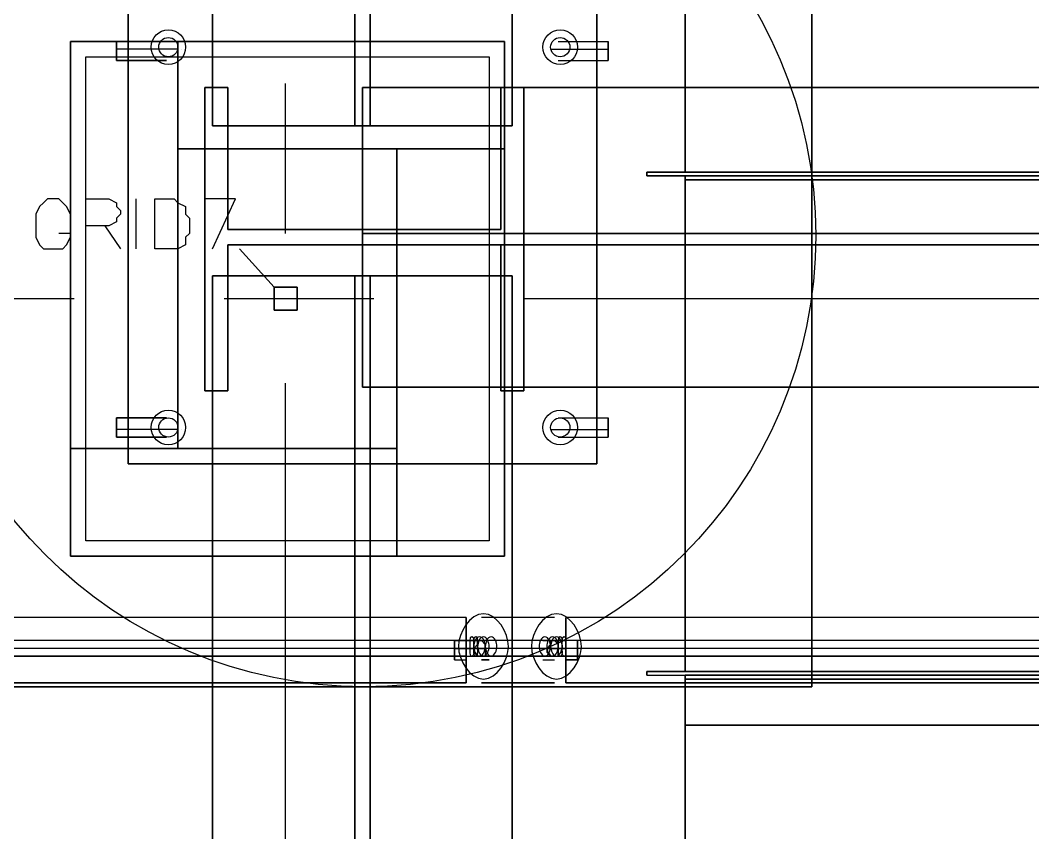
# Model space of a CAD drawing. Header units: metres. Extents: x 114 to 218, y 8 to 180.
# Drawn here: x 128.426 to 132.48, y 76.488 to 79.741 of the extents above; entities that cross this region are included whole.
import ezdxf

# ---------------------------------------------------------------- set-up
doc = ezdxf.new("R2010")
doc.units = ezdxf.units.M
doc.header["$MEASUREMENT"] = 0
for name, color, linetype in [('_Route', 7, 'Continuous'), ('A-2D-I-WALL', 7, 'Continuous'), ('A-3D-I-WALL', 7, 'Continuous'), ('A-TFP-GRID-REFERENCE', 7, 'Continuous'), ('A_GRID', 7, 'Continuous'), ('M-RA2S-Conn', 7, 'Continuous'), ('M-RA2S-Rect', 7, 'Continuous'), ('PL-DHWR-Fitting', 7, 'Continuous'), ('PL-DHWR-Pipe', 7, 'Continuous'), ('PL-DHWR-Pipe_Fitting-Insulation', 7, 'Continuous'), ('S-3D-BEAM', 7, 'Continuous'), ('S-3D-Cols', 7, 'Continuous'), ('S-3D-FTNG', 7, 'Continuous'), ('S-3D-PILR', 7, 'Continuous'), ('S-3D-Steel', 7, 'Continuous')]:
    doc.layers.add(name, color=color, linetype=linetype)

msp = doc.modelspace()

# ---------------------------------------------------------------- linework, layer by layer
at = {"layer": '_Route', "color": 4, "true_color": 0x00ffff}
msp.add_lwpolyline([(193.461, 85.4557), (193.461, 85.0712), (169.3117, 85.0712), (169.3117, 65.721), (150.623, 65.721), (150.623, 77.2265), (141.1786, 77.2265), (140.8402, 77.2265), (130.5806, 77.2265), (130.2422, 77.2265), (126.489, 77.2265)], dxfattribs=at)
msp.add_lwpolyline([(193.461, 85.4557), (193.461, 85.0712), (169.3117, 85.0712), (169.3117, 65.721), (150.623, 65.721), (150.623, 77.2265), (141.1786, 77.2265), (140.8402, 77.2265), (130.5806, 77.2265), (130.2422, 77.2265), (126.489, 77.2265)], dxfattribs=at)
at = {"layer": 'A-2D-I-WALL', "color": 9, "true_color": 0xbababa}
for points in [[(128.6271, 79.6568), (128.6271, 77.5957)], [(130.3652, 79.6568), (128.6271, 79.6568)], [(130.3652, 77.5957), (130.3652, 79.6568)], [(128.6886, 77.6572), (128.6886, 79.5953)], [(128.6886, 79.5953), (130.3037, 79.5953)], [(130.3037, 79.5953), (130.3037, 77.6572)], [(129.0578, 78.6416), (129.0578, 79.2261)], [(129.0578, 79.2261), (129.9345, 79.2261)], [(129.9345, 79.2261), (129.9345, 78.6416)], [(129.0578, 78.0264), (129.0578, 78.6109)], [(129.9345, 78.6109), (129.9345, 78.0264)], [(129.9345, 78.0264), (129.0578, 78.0264)], [(130.3037, 77.6572), (128.6886, 77.6572)], [(128.6271, 77.5957), (130.3652, 77.5957)]]:
    msp.add_lwpolyline(points, dxfattribs=at)
at = {"layer": 'A-3D-I-WALL', "color": 42, "true_color": 0xdda500}
for points in [[(129.0578, 79.6568), (128.6271, 79.6568), (129.0578, 79.6568)], [(128.6271, 79.6568), (128.6271, 78.0264), (128.6271, 79.6568)], [(128.6271, 79.6568), (128.6271, 79.6568)], [(129.0578, 79.6568), (129.0578, 79.2261), (129.0578, 78.0264), (129.0578, 79.2261), (129.0578, 79.6568)], [(129.0578, 79.6568), (129.0578, 79.6568)], [(129.0578, 79.2261), (129.0578, 79.2261), (129.0578, 79.6568)], [(129.0578, 79.2261), (129.0578, 79.6568)], [(130.3652, 79.6568), (129.0578, 79.6568), (130.3652, 79.6568)], [(129.0578, 79.6568), (129.0578, 79.6568)], [(130.3652, 79.2261), (130.3652, 79.6568), (130.3652, 79.2261)], [(130.3652, 79.6568), (130.3652, 79.6568)], [(130.3652, 79.2261), (129.9345, 79.2261), (129.0578, 79.2261), (129.9345, 79.2261), (130.3652, 79.2261)], [(129.0578, 79.2261), (129.0578, 79.2261)], [(129.9345, 79.2261), (129.9345, 79.2261), (130.3652, 79.2261)], [(129.9345, 79.2261), (130.3652, 79.2261)], [(129.9345, 77.5957), (129.9345, 78.0264), (129.9345, 79.2261), (129.9345, 78.0264), (129.9345, 77.5957)], [(129.9345, 79.2261), (129.9345, 79.2261)], [(130.3652, 79.2261), (130.3652, 79.2261)], [(130.3652, 77.5957), (130.3652, 79.2261), (130.3652, 77.5957)], [(130.3652, 79.2261), (130.3652, 79.2261)], [(128.6271, 78.0264), (128.6271, 77.5957), (128.6271, 78.0264)], [(128.6271, 78.0264), (129.0578, 78.0264), (129.9345, 78.0264), (129.0578, 78.0264), (128.6271, 78.0264)], [(128.6271, 78.0264), (128.6271, 78.0264)], [(129.0578, 78.0264), (129.0578, 78.0264), (128.6271, 78.0264)], [(129.0578, 78.0264), (128.6271, 78.0264)], [(128.6271, 78.0264), (128.6271, 78.0264)], [(129.0578, 78.0264), (129.0578, 78.0264)], [(129.9345, 77.5957), (129.9345, 78.0264)], [(129.9345, 78.0264), (129.9345, 77.5957)], [(129.9345, 78.0264), (129.9345, 78.0264)], [(129.9345, 78.0264), (129.9345, 78.0264)], [(128.6271, 77.5957), (129.9345, 77.5957), (128.6271, 77.5957)], [(128.6271, 77.5957), (128.6271, 77.5957)], [(129.9345, 77.5957), (129.9345, 77.5957)], [(129.9345, 77.5957), (130.3652, 77.5957), (129.9345, 77.5957)], [(129.9345, 77.5957), (129.9345, 77.5957)], [(130.3652, 77.5957), (130.3652, 77.5957)]]:
    msp.add_lwpolyline(points, dxfattribs=at)
at = {"layer": 'A-TFP-GRID-REFERENCE', "color": 1, "true_color": 0xff0000}
for points in [[(128.6271, 78.9646), (128.6117, 78.9954), (128.5963, 79.0108), (128.5809, 79.0262), (128.5348, 79.0262), (128.5194, 79.0108), (128.504, 78.9954), (128.4886, 78.9646), (128.4886, 78.9493), (128.4886, 78.8877), (128.4886, 78.8723), (128.504, 78.8416), (128.5194, 78.8262), (128.5348, 78.8262), (128.5809, 78.8262), (128.5963, 78.8262), (128.6117, 78.8416), (128.6271, 78.8723), (128.6271, 78.8877), (128.5809, 78.8877)], [(128.6886, 78.8262), (128.6886, 79.0262), (128.7809, 79.0262), (128.8117, 79.0108), (128.8117, 78.9954), (128.827, 78.98), (128.827, 78.9646), (128.8117, 78.9493), (128.8117, 78.9339), (128.7809, 78.9185), (128.6886, 78.9185)], [(128.8886, 79.0262), (128.8886, 78.8262)], [(128.9655, 78.8262), (128.9655, 79.0262), (129.0424, 79.0262), (129.0578, 79.0108), (129.0885, 78.9954), (129.0885, 78.9646), (129.1039, 78.9493), (129.1039, 78.8877), (129.0885, 78.8723), (129.0885, 78.8416), (129.0578, 78.8262), (129.0424, 78.8262), (128.9655, 78.8262)], [(129.1962, 78.8262), (129.2885, 79.0262), (129.1655, 79.0262)], [(128.7655, 78.9185), (128.827, 78.8262)], [(129.4423, 78.6724), (129.3039, 78.8262)], [(129.5346, 78.6724), (129.4423, 78.6724), (129.4423, 78.5801), (129.4423, 78.6724), (129.5346, 78.6724)], [(129.4423, 78.6724), (129.4423, 78.6724)], [(129.4423, 78.6724), (129.4423, 78.6724)], [(129.4423, 78.6724), (129.4423, 78.657), (129.4423, 78.657), (129.4423, 78.6724), (129.4423, 78.6724)], [(129.5346, 78.5801), (129.5346, 78.6724), (129.5346, 78.5801)], [(129.5346, 78.6724), (129.5346, 78.6724)], [(129.5346, 78.6724), (129.5346, 78.6724)], [(129.5346, 78.5801), (129.4423, 78.5801), (129.5346, 78.5801)], [(129.4423, 78.5801), (129.4423, 78.5801)], [(129.4423, 78.5801), (129.4423, 78.5801)], [(129.5346, 78.5801), (129.5346, 78.5801)]]:
    msp.add_lwpolyline(points, dxfattribs=at)
at = {"layer": 'A_GRID', "color": 1, "true_color": 0xff0000}
for points in [[(129.4885, 78.8877), (129.4885, 79.4876)], [(128.6425, 78.6262), (126.2429, 78.6262)], [(129.8422, 78.6262), (129.2424, 78.6262)], [(132.8417, 78.6262), (130.4421, 78.6262)], [(129.4885, 75.8883), (129.4885, 78.2878)]]:
    msp.add_lwpolyline(points, dxfattribs=at)
at = {"layer": 'M-RA2S-Conn', "color": 6, "true_color": 0xff00ff}
for points in [[(130.9343, 79.1185), (130.9343, 79.1338), (130.9343, 79.1185)], [(130.9343, 79.1338), (140.8402, 79.1338), (130.9343, 79.1338)], [(130.9343, 79.1338), (130.9343, 79.1338)], [(130.9343, 79.1338), (130.9343, 79.1338)], [(140.6864, 79.1338), (131.0882, 79.1338), (140.6864, 79.1338)], [(131.0882, 79.1338), (131.0882, 79.1338)], [(140.6864, 79.1338), (131.0882, 79.1338), (140.6864, 79.1338)], [(131.0882, 79.1338), (131.0882, 79.1338)], [(131.0882, 79.1338), (131.0882, 79.1338)], [(131.0882, 79.1338), (131.0882, 79.1338)], [(130.9343, 79.1185), (140.8402, 79.1185), (130.9343, 79.1185)], [(130.9343, 79.1185), (130.9343, 79.1185)], [(130.9343, 79.1185), (130.9343, 79.1185)], [(131.0882, 79.1185), (131.0882, 79.1031), (140.6864, 79.1031), (131.0882, 79.1031), (131.0882, 79.1185)], [(140.6864, 79.1185), (131.0882, 79.1185), (140.6864, 79.1185)], [(131.0882, 79.1185), (131.0882, 79.1185)], [(131.0882, 79.1031), (131.0882, 79.1031)], [(131.0882, 79.1031), (131.0882, 79.1031)], [(130.9343, 77.1188), (130.9343, 77.1342), (130.9343, 77.1188), (140.8402, 77.1188)], [(130.9343, 77.1342), (140.8402, 77.1342), (130.9343, 77.1342)], [(130.9343, 77.1342), (130.9343, 77.1342)], [(130.9343, 77.1342), (130.9343, 77.1342)], [(130.9343, 77.1188), (130.9343, 77.1188), (140.8402, 77.1188)], [(130.9343, 77.1188), (130.9343, 77.1188)], [(130.9343, 77.1188), (130.9343, 77.1188)], [(131.0882, 77.1342), (140.6864, 77.1342), (131.0882, 77.1342)], [(131.0882, 77.1342), (131.0882, 77.1342)], [(140.6864, 77.1342), (131.0882, 77.1342), (140.6864, 77.1342)], [(131.0882, 77.1342), (131.0882, 77.1342)], [(131.0882, 77.1342), (131.0882, 77.1342)], [(131.0882, 77.1342), (131.0882, 77.1342)], [(131.0882, 77.1188), (131.0882, 77.1034), (131.0882, 77.1188)], [(140.6864, 77.1188), (131.0882, 77.1188), (140.6864, 77.1188)], [(131.0882, 77.1188), (131.0882, 77.1188)], [(131.0882, 77.1034), (140.6864, 77.1034), (131.0882, 77.1034)], [(131.0882, 77.1034), (131.0882, 77.1034)], [(131.0882, 77.1034), (131.0882, 77.1034)]]:
    msp.add_lwpolyline(points, dxfattribs=at)
at = {"layer": 'M-RA2S-Rect', "color": 6, "true_color": 0xff00ff}
for points in [[(131.0882, 79.9337), (131.0882, 79.1338), (131.0882, 79.9337)], [(140.6864, 79.1338), (140.6864, 79.1338), (131.0882, 79.1338), (140.6864, 79.1338), (140.6864, 79.3338)], [(131.0882, 79.1338), (131.0882, 79.1338)], [(131.0882, 79.1185), (140.6864, 79.1185), (131.0882, 79.1185)], [(140.6864, 79.1185), (140.6864, 77.1342), (131.0882, 77.1342), (140.6864, 77.1342), (140.6864, 79.1185)], [(131.0882, 79.1185), (131.0882, 77.1342), (131.0882, 79.1185)], [(131.0882, 79.1185), (131.0882, 79.1185)], [(131.0882, 77.1342), (131.0882, 77.1342)], [(140.6864, 77.1188), (131.0882, 77.1188), (140.6864, 77.1188)], [(131.0882, 77.1188), (131.0882, 76.9189), (140.6864, 76.9189), (131.0882, 76.9189), (131.0882, 77.1188)], [(131.0882, 77.1188), (131.0882, 77.1188)], [(131.0882, 76.9189), (131.0882, 74.9192), (131.0882, 74.7193), (131.0882, 74.9192), (131.0882, 76.9189)], [(131.0882, 76.9189), (131.0882, 76.9189)], [(131.0882, 76.9189), (131.0882, 76.9189)]]:
    msp.add_lwpolyline(points, dxfattribs=at)
at = {"layer": 'PL-DHWR-Fitting', "color": 30, "true_color": 0xff7f00}
for points in [[(130.1653, 77.2573), (130.1653, 77.2419), (130.1653, 77.2265), (130.1653, 77.1957), (130.1653, 77.2265), (130.1653, 77.2419), (130.1653, 77.2573), (130.1653, 77.2419), (130.1653, 77.2265), (130.1653, 77.1957), (130.1653, 77.1804), (130.1653, 77.1957), (130.1653, 77.2265), (130.1653, 77.2419), (130.1653, 77.2573)], [(130.1653, 77.2573), (130.2114, 77.2573)], [(130.1653, 77.2573), (130.2114, 77.2573)], [(130.2114, 77.2573), (130.1653, 77.2573)], [(130.2114, 77.2573), (130.1653, 77.2573)], [(130.1653, 77.2573), (130.1653, 77.2419), (130.1653, 77.2265), (130.1653, 77.1957), (130.1653, 77.2265), (130.1653, 77.2419), (130.1653, 77.2573), (130.1653, 77.2419), (130.1653, 77.2265), (130.1653, 77.1957), (130.1653, 77.1804), (130.1653, 77.1957), (130.1653, 77.2265), (130.1653, 77.2419), (130.1653, 77.2573)], [(130.1653, 77.2573), (130.2114, 77.2573)], [(130.1653, 77.2573), (130.2114, 77.2573)], [(130.2114, 77.2573), (130.1653, 77.2573)], [(130.2114, 77.2573), (130.1653, 77.2573)], [(130.1653, 77.2265), (130.2114, 77.2265)], [(130.1653, 77.2265), (130.2114, 77.2265)], [(130.1653, 77.2265), (130.2114, 77.2265)], [(130.1653, 77.2265), (130.2114, 77.2265)], [(130.1653, 77.2265), (130.1653, 77.2265)], [(130.1653, 77.2265), (130.1653, 77.2265)], [(130.1653, 77.2265), (130.2114, 77.2265)], [(130.1653, 77.2265), (130.2114, 77.2265)], [(130.1653, 77.2265), (130.2114, 77.2265)], [(130.1653, 77.2265), (130.2114, 77.2265)], [(130.1653, 77.2265), (130.1653, 77.2265)], [(130.1653, 77.2265), (130.1653, 77.2265)], [(130.2114, 77.1804), (130.2114, 77.1957), (130.2114, 77.2265), (130.2114, 77.2419), (130.2114, 77.2573), (130.2114, 77.2419), (130.2114, 77.2265), (130.2114, 77.1957), (130.2114, 77.1804)], [(130.2114, 77.2573), (130.2114, 77.2419), (130.2114, 77.2265), (130.2114, 77.1957), (130.2114, 77.2265), (130.2114, 77.2419), (130.2114, 77.2573)], [(130.2114, 77.2265), (130.2114, 77.2419), (130.2114, 77.2573), (130.2114, 77.2419), (130.2114, 77.2265), (130.2114, 77.2111), (130.2114, 77.1957), (130.2114, 77.2111), (130.2114, 77.2265)], [(130.2114, 77.2573), (130.2729, 77.2573)], [(130.2729, 77.2573), (130.2114, 77.2573)], [(130.2114, 77.1804), (130.2114, 77.1957), (130.2114, 77.2265), (130.2114, 77.2419), (130.2114, 77.2573), (130.2114, 77.2419), (130.2114, 77.2265), (130.2114, 77.1957), (130.2114, 77.1804)], [(130.2114, 77.2573), (130.2114, 77.2419), (130.2114, 77.2265), (130.2114, 77.1957), (130.2114, 77.2265), (130.2114, 77.2419), (130.2114, 77.2573)], [(130.2114, 77.2265), (130.2114, 77.2419), (130.2114, 77.2573), (130.2114, 77.2419), (130.2114, 77.2265), (130.2114, 77.2111), (130.2114, 77.1957), (130.2114, 77.2111), (130.2114, 77.2265)], [(130.2114, 77.2573), (130.2729, 77.2573)], [(130.2729, 77.2573), (130.2114, 77.2573)], [(130.2114, 77.2265), (130.2883, 77.2265)], [(130.2114, 77.2265), (130.2422, 77.2265)], [(130.2114, 77.2265), (130.2114, 77.2265)], [(130.2114, 77.2265), (130.2114, 77.2265)], [(130.2114, 77.2265), (130.2883, 77.2265)], [(130.2114, 77.2265), (130.2422, 77.2265)], [(130.2114, 77.2265), (130.2114, 77.2265)], [(130.2114, 77.2265), (130.2114, 77.2265)], [(130.2883, 77.2265), (130.2883, 77.2111), (130.2883, 77.1957), (130.2729, 77.1957), (130.2575, 77.1957), (130.2422, 77.2111), (130.2422, 77.2265), (130.2575, 77.2419), (130.2575, 77.2573), (130.2729, 77.2573), (130.2883, 77.2419), (130.2883, 77.2265)], [(130.2883, 77.2265), (130.2883, 77.2111), (130.2883, 77.1957), (130.2729, 77.1957), (130.2575, 77.1957), (130.2422, 77.2111), (130.2422, 77.2265), (130.2575, 77.2419), (130.2575, 77.2573), (130.2729, 77.2573), (130.2883, 77.2419), (130.2883, 77.2265)], [(130.2729, 77.2265), (130.2422, 77.2265)], [(130.2729, 77.2265), (130.2422, 77.2265)], [(130.2422, 77.2265), (130.2422, 77.2265)], [(130.2729, 77.2265), (130.2422, 77.2265)], [(130.2729, 77.2265), (130.2422, 77.2265)], [(130.2422, 77.2265), (130.2422, 77.2265)], [(130.3037, 77.2573), (130.2729, 77.2573)], [(130.3037, 77.2573), (130.2729, 77.2573)], [(130.3037, 77.2573), (130.2729, 77.2573)], [(130.3037, 77.2573), (130.2729, 77.2573)], [(130.3037, 77.2573), (130.2729, 77.2573)], [(130.3037, 77.2573), (130.2729, 77.2573)], [(130.3037, 77.2573), (130.2729, 77.2573)], [(130.3037, 77.2573), (130.2729, 77.2573)], [(130.3191, 77.2265), (130.2883, 77.2265)], [(130.3345, 77.2265), (130.2883, 77.2265)], [(130.2883, 77.2265), (130.2883, 77.2265)], [(130.2883, 77.2265), (130.2883, 77.2265)], [(130.3191, 77.2265), (130.2883, 77.2265)], [(130.3345, 77.2265), (130.2883, 77.2265)], [(130.2883, 77.2265), (130.2883, 77.2265)], [(130.2883, 77.2265), (130.2883, 77.2265)], [(130.3191, 77.2265), (130.3191, 77.2265)], [(130.3191, 77.2265), (130.3191, 77.2265)], [(130.3345, 77.2265), (130.3345, 77.2265)], [(130.3345, 77.2265), (130.3345, 77.2265)], [(130.5037, 77.2265), (130.5344, 77.2265)], [(130.5037, 77.2265), (130.5344, 77.2265)], [(130.5037, 77.2265), (130.5344, 77.2265)], [(130.5037, 77.2265), (130.5344, 77.2265)], [(130.519, 77.2573), (130.5498, 77.2573)], [(130.519, 77.2573), (130.5652, 77.2573)], [(130.5498, 77.2573), (130.519, 77.2573)], [(130.5652, 77.2573), (130.519, 77.2573)], [(130.519, 77.2573), (130.5498, 77.2573)], [(130.519, 77.2573), (130.5652, 77.2573)], [(130.5498, 77.2573), (130.519, 77.2573)], [(130.5652, 77.2573), (130.519, 77.2573)], [(130.5344, 77.2265), (130.5344, 77.2111), (130.5498, 77.1957), (130.5652, 77.1957), (130.5806, 77.1957), (130.5806, 77.2111), (130.5806, 77.2265), (130.5806, 77.2419), (130.5652, 77.2573), (130.5498, 77.2573), (130.5498, 77.2419), (130.5344, 77.2265)], [(130.5344, 77.2265), (130.5344, 77.2111), (130.5498, 77.1957), (130.5652, 77.1957), (130.5806, 77.1957), (130.5806, 77.2111), (130.5806, 77.2265), (130.5806, 77.2419), (130.5652, 77.2573), (130.5498, 77.2573), (130.5498, 77.2419), (130.5344, 77.2265)], [(130.5344, 77.2265), (130.6113, 77.2265)], [(130.5344, 77.2265), (130.5344, 77.2265)], [(130.5344, 77.2265), (130.5344, 77.2265)], [(130.5344, 77.2265), (130.6113, 77.2265)], [(130.5344, 77.2265), (130.5344, 77.2265)], [(130.5344, 77.2265), (130.5344, 77.2265)], [(130.5498, 77.2265), (130.5806, 77.2265)], [(130.5498, 77.2265), (130.5806, 77.2265)], [(130.5498, 77.2265), (130.5498, 77.2265)], [(130.5498, 77.2265), (130.5498, 77.2265)], [(130.5498, 77.2265), (130.5806, 77.2265)], [(130.5498, 77.2265), (130.5806, 77.2265)], [(130.5498, 77.2265), (130.5498, 77.2265)], [(130.5498, 77.2265), (130.5498, 77.2265)], [(130.5652, 77.2573), (130.6113, 77.2573)], [(130.6113, 77.2573), (130.5652, 77.2573)], [(130.5652, 77.2573), (130.6113, 77.2573)], [(130.6113, 77.2573), (130.5652, 77.2573)], [(130.5806, 77.2265), (130.6113, 77.2265)], [(130.5806, 77.2265), (130.5806, 77.2265)], [(130.5806, 77.2265), (130.6113, 77.2265)], [(130.5806, 77.2265), (130.5806, 77.2265)], [(130.6113, 77.2573), (130.6113, 77.2419), (130.6113, 77.2265), (130.6113, 77.1957), (130.6113, 77.1804), (130.6113, 77.1957), (130.6113, 77.2265), (130.6113, 77.2419), (130.6113, 77.2573)], [(130.6113, 77.1957), (130.6113, 77.2265), (130.6113, 77.2419), (130.6113, 77.2573), (130.6113, 77.2419), (130.6113, 77.2265), (130.6113, 77.1957)], [(130.6113, 77.2265), (130.6113, 77.2419), (130.6113, 77.2573), (130.6113, 77.2419), (130.6113, 77.2265), (130.6113, 77.2111), (130.6113, 77.1957), (130.6113, 77.2111), (130.6113, 77.2265)], [(130.6575, 77.2573), (130.6113, 77.2573)], [(130.6575, 77.2573), (130.6113, 77.2573)], [(130.6575, 77.2573), (130.6113, 77.2573)], [(130.6575, 77.2573), (130.6113, 77.2573)], [(130.6113, 77.2573), (130.6113, 77.2419), (130.6113, 77.2265), (130.6113, 77.1957), (130.6113, 77.1804), (130.6113, 77.1957), (130.6113, 77.2265), (130.6113, 77.2419), (130.6113, 77.2573)], [(130.6113, 77.1957), (130.6113, 77.2265), (130.6113, 77.2419), (130.6113, 77.2573), (130.6113, 77.2419), (130.6113, 77.2265), (130.6113, 77.1957)], [(130.6113, 77.2265), (130.6113, 77.2419), (130.6113, 77.2573), (130.6113, 77.2419), (130.6113, 77.2265), (130.6113, 77.2111), (130.6113, 77.1957), (130.6113, 77.2111), (130.6113, 77.2265)], [(130.6575, 77.2573), (130.6113, 77.2573)], [(130.6575, 77.2573), (130.6113, 77.2573)], [(130.6575, 77.2573), (130.6113, 77.2573)], [(130.6575, 77.2573), (130.6113, 77.2573)], [(130.6575, 77.2265), (130.6113, 77.2265)], [(130.6575, 77.2265), (130.6113, 77.2265)], [(130.6575, 77.2265), (130.6113, 77.2265)], [(130.6575, 77.2265), (130.6113, 77.2265)], [(130.6113, 77.2265), (130.6113, 77.2265)], [(130.6113, 77.2265), (130.6113, 77.2265)], [(130.6575, 77.2265), (130.6113, 77.2265)], [(130.6575, 77.2265), (130.6113, 77.2265)], [(130.6575, 77.2265), (130.6113, 77.2265)], [(130.6575, 77.2265), (130.6113, 77.2265)], [(130.6113, 77.2265), (130.6113, 77.2265)], [(130.6113, 77.2265), (130.6113, 77.2265)], [(130.6575, 77.1804), (130.6575, 77.1957), (130.6575, 77.2265), (130.6575, 77.2419), (130.6575, 77.2573), (130.6575, 77.2419), (130.6575, 77.2265), (130.6575, 77.1957), (130.6575, 77.2265), (130.6575, 77.2419), (130.6575, 77.2573), (130.6575, 77.2419), (130.6575, 77.2265), (130.6575, 77.1957), (130.6575, 77.1804)], [(130.6575, 77.1804), (130.6575, 77.1957), (130.6575, 77.2265), (130.6575, 77.2419), (130.6575, 77.2573), (130.6575, 77.2419), (130.6575, 77.2265), (130.6575, 77.1957), (130.6575, 77.2265), (130.6575, 77.2419), (130.6575, 77.2573), (130.6575, 77.2419), (130.6575, 77.2265), (130.6575, 77.1957), (130.6575, 77.1804)], [(130.6575, 77.2265), (130.6575, 77.2265)], [(130.6575, 77.2265), (130.6575, 77.2265)], [(130.6575, 77.2265), (130.6575, 77.2265)], [(130.6575, 77.2265), (130.6575, 77.2265)], [(130.1653, 77.1957), (130.2114, 77.1957)], [(130.1653, 77.1957), (130.2114, 77.1957)], [(130.1653, 77.1957), (130.2114, 77.1957)], [(130.1653, 77.1957), (130.2114, 77.1957)], [(130.2114, 77.1957), (130.2729, 77.1957)], [(130.2114, 77.1957), (130.2729, 77.1957)], [(130.2114, 77.1957), (130.2729, 77.1957)], [(130.2114, 77.1957), (130.2729, 77.1957)], [(130.3037, 77.1957), (130.2729, 77.1957)], [(130.2729, 77.1957), (130.3037, 77.1957)], [(130.3037, 77.1957), (130.2729, 77.1957)], [(130.2729, 77.1957), (130.3037, 77.1957)], [(130.519, 77.1957), (130.5498, 77.1957)], [(130.519, 77.1957), (130.5498, 77.1957)], [(130.519, 77.1957), (130.5498, 77.1957)], [(130.519, 77.1957), (130.5498, 77.1957)], [(130.5652, 77.1957), (130.6113, 77.1957)], [(130.5652, 77.1957), (130.6113, 77.1957)], [(130.5652, 77.1957), (130.6113, 77.1957)], [(130.5652, 77.1957), (130.6113, 77.1957)], [(130.6575, 77.1957), (130.6113, 77.1957)], [(130.6113, 77.1957), (130.6575, 77.1957)], [(130.6575, 77.1957), (130.6113, 77.1957)], [(130.6113, 77.1957), (130.6575, 77.1957)], [(130.1653, 77.1804), (130.2114, 77.1804)], [(130.1653, 77.1804), (130.2114, 77.1804)], [(130.1653, 77.1804), (130.2114, 77.1804)], [(130.1653, 77.1804), (130.2114, 77.1804)], [(130.3037, 77.1804), (130.2729, 77.1804)], [(130.2729, 77.1804), (130.3037, 77.1804)], [(130.3037, 77.1804), (130.2729, 77.1804)], [(130.2729, 77.1804), (130.3037, 77.1804)], [(130.519, 77.1804), (130.5652, 77.1804)], [(130.519, 77.1804), (130.5652, 77.1804)], [(130.519, 77.1804), (130.5652, 77.1804)], [(130.519, 77.1804), (130.5652, 77.1804)], [(130.6575, 77.1804), (130.6113, 77.1804)], [(130.6113, 77.1804), (130.6575, 77.1804)], [(130.6575, 77.1804), (130.6113, 77.1804)], [(130.6113, 77.1804), (130.6575, 77.1804)]]:
    msp.add_lwpolyline(points, dxfattribs=at)
for points, start_tangent, end_tangent in [([(130.2345, 77.2726), (130.2268, 77.2342)], (-1, 0), (0, -1)), ([(130.2345, 77.2726), (130.2268, 77.2342)], (-1, 0), (0, -1)), ([(130.2422, 77.2342), (130.2345, 77.2726)], (0, 1), (-1, 0)), ([(130.2422, 77.2342), (130.2345, 77.2726)], (0, 1), (-1, 0)), ([(130.2498, 77.2726), (130.2422, 77.2342)], (-1, 0), (0, -1)), ([(130.2498, 77.2726), (130.2422, 77.2342)], (-1, 0), (0, -1)), ([(130.2652, 77.2726), (130.2422, 77.2342)], (-1, 0), (0, -1)), ([(130.2652, 77.2726), (130.2422, 77.2342)], (-1, 0), (0, -1)), ([(130.2575, 77.2342), (130.2498, 77.2726)], (0, 1), (-1, 0)), ([(130.2575, 77.2342), (130.2498, 77.2726)], (0, 1), (-1, 0)), ([(130.2806, 77.2726), (130.2576, 77.2342)], (-1, 0), (0, -1)), ([(130.2806, 77.2726), (130.2576, 77.2342)], (-1, 0), (0, -1)), ([(130.2806, 77.2726), (130.2576, 77.2342)], (-1, 0), (0, -1)), ([(130.2806, 77.2726), (130.2576, 77.2342)], (-1, 0), (0, -1)), ([(130.2883, 77.2342), (130.2652, 77.2726)], (0, 1), (-1, 0)), ([(130.2883, 77.2342), (130.2652, 77.2726)], (0, 1), (-1, 0)), ([(130.3037, 77.2342), (130.2806, 77.2726)], (0, 1), (-1, 0)), ([(130.3037, 77.2342), (130.2806, 77.2726)], (0, 1), (-1, 0)), ([(130.3037, 77.2342), (130.2806, 77.2726)], (0, 1), (-1, 0)), ([(130.3037, 77.2342), (130.2806, 77.2726)], (0, 1), (-1, 0)), ([(130.3114, 77.2726), (130.2883, 77.2342)], (-1, 0), (0, -1)), ([(130.3114, 77.2726), (130.2883, 77.2342)], (-1, 0), (0, -1)), ([(130.3114, 77.2726), (130.2883, 77.2342)], (-1, 0), (0, -1)), ([(130.3114, 77.2726), (130.2883, 77.2342)], (-1, 0), (0, -1)), ([(130.3345, 77.2342), (130.3114, 77.2726)], (0, 1), (-1, 0)), ([(130.3345, 77.2342), (130.3114, 77.2726)], (0, 1), (-1, 0)), ([(130.3345, 77.2342), (130.3114, 77.2726)], (0, 1), (-1, 0)), ([(130.3345, 77.2342), (130.3114, 77.2726)], (0, 1), (-1, 0)), ([(130.5267, 77.2726), (130.5037, 77.2342)], (-1, 0), (0, -1)), ([(130.5267, 77.2726), (130.5037, 77.2342)], (-1, 0), (0, -1)), ([(130.5267, 77.2726), (130.5037, 77.2342)], (-1, 0), (0, -1)), ([(130.5267, 77.2726), (130.5037, 77.2342)], (-1, 0), (0, -1)), ([(130.5498, 77.2342), (130.5267, 77.2726)], (0, 1), (-1, 0)), ([(130.5498, 77.2342), (130.5267, 77.2726)], (0, 1), (-1, 0)), ([(130.5498, 77.2342), (130.5267, 77.2726)], (0, 1), (-1, 0)), ([(130.5498, 77.2342), (130.5267, 77.2726)], (0, 1), (-1, 0)), ([(130.5575, 77.2726), (130.5344, 77.2342)], (-1, 0), (0, -1)), ([(130.5575, 77.2726), (130.5344, 77.2342)], (-1, 0), (0, -1)), ([(130.5729, 77.2726), (130.5498, 77.2342)], (-1, 0), (0, -1)), ([(130.5729, 77.2726), (130.5498, 77.2342)], (-1, 0), (0, -1)), ([(130.5729, 77.2726), (130.5498, 77.2342)], (-1, 0), (0, -1)), ([(130.5729, 77.2726), (130.5498, 77.2342)], (-1, 0), (0, -1)), ([(130.5806, 77.2342), (130.5575, 77.2726)], (0, 1), (-1, 0)), ([(130.5806, 77.2342), (130.5575, 77.2726)], (0, 1), (-1, 0)), ([(130.5959, 77.2342), (130.5729, 77.2726)], (0, 1), (-1, 0)), ([(130.5959, 77.2342), (130.5729, 77.2726)], (0, 1), (-1, 0)), ([(130.5959, 77.2342), (130.5729, 77.2726)], (0, 1), (-1, 0)), ([(130.5959, 77.2342), (130.5729, 77.2726)], (0, 1), (-1, 0)), ([(130.5883, 77.2726), (130.5806, 77.2342)], (-1, 0), (0, -1)), ([(130.5883, 77.2726), (130.5806, 77.2342)], (-1, 0), (0, -1)), ([(130.5959, 77.2342), (130.5883, 77.2726)], (0, 1), (-1, 0)), ([(130.5959, 77.2342), (130.5883, 77.2726)], (0, 1), (-1, 0)), ([(130.6036, 77.2726), (130.5959, 77.2342)], (-1, 0), (0, -1)), ([(130.6036, 77.2726), (130.5959, 77.2342)], (-1, 0), (0, -1)), ([(130.6113, 77.2342), (130.6036, 77.2726)], (0, 1), (-1, 0)), ([(130.6113, 77.2342), (130.6036, 77.2726)], (0, 1), (-1, 0)), ([(130.2268, 77.2342), (130.2345, 77.1957)], (0, -1), (1, 0)), ([(130.2268, 77.2342), (130.2345, 77.1957)], (0, -1), (1, 0)), ([(130.2345, 77.1957), (130.2422, 77.2342)], (1, 0), (0, 1)), ([(130.2345, 77.1957), (130.2422, 77.2342)], (1, 0), (0, 1)), ([(130.2422, 77.2342), (130.2498, 77.1957)], (0, -1), (1, 0)), ([(130.2422, 77.2342), (130.2498, 77.1957)], (0, -1), (1, 0)), ([(130.2422, 77.2342), (130.2652, 77.1957)], (0, -1), (1, 0)), ([(130.2422, 77.2342), (130.2652, 77.1957)], (0, -1), (1, 0)), ([(130.2498, 77.1957), (130.2575, 77.2342)], (1, 0), (0, 1)), ([(130.2498, 77.1957), (130.2575, 77.2342)], (1, 0), (0, 1)), ([(130.2576, 77.2342), (130.2806, 77.1957)], (0, -1), (1, 0)), ([(130.2576, 77.2342), (130.2806, 77.1957)], (0, -1), (1, 0)), ([(130.2576, 77.2342), (130.2806, 77.1957)], (0, -1), (1, 0)), ([(130.2576, 77.2342), (130.2806, 77.1957)], (0, -1), (1, 0)), ([(130.2652, 77.1957), (130.2883, 77.2342)], (1, 0), (0, 1)), ([(130.2652, 77.1957), (130.2883, 77.2342)], (1, 0), (0, 1)), ([(130.2806, 77.1957), (130.3037, 77.2342)], (1, 0), (0, 1)), ([(130.2806, 77.1957), (130.3037, 77.2342)], (1, 0), (0, 1)), ([(130.2806, 77.1957), (130.3037, 77.2342)], (1, 0), (0, 1)), ([(130.2806, 77.1957), (130.3037, 77.2342)], (1, 0), (0, 1)), ([(130.2883, 77.2342), (130.3114, 77.1957)], (0, -1), (1, 0)), ([(130.2883, 77.2342), (130.3114, 77.1957)], (0, -1), (1, 0)), ([(130.2883, 77.2342), (130.3114, 77.1957)], (0, -1), (1, 0)), ([(130.2883, 77.2342), (130.3114, 77.1957)], (0, -1), (1, 0)), ([(130.3114, 77.1957), (130.3345, 77.2342)], (1, 0), (0, 1)), ([(130.3114, 77.1957), (130.3345, 77.2342)], (1, 0), (0, 1)), ([(130.3114, 77.1957), (130.3345, 77.2342)], (1, 0), (0, 1)), ([(130.3114, 77.1957), (130.3345, 77.2342)], (1, 0), (0, 1)), ([(130.5037, 77.2342), (130.5267, 77.1957)], (0, -1), (1, 0)), ([(130.5037, 77.2342), (130.5267, 77.1957)], (0, -1), (1, 0)), ([(130.5037, 77.2342), (130.5267, 77.1957)], (0, -1), (1, 0)), ([(130.5037, 77.2342), (130.5267, 77.1957)], (0, -1), (1, 0)), ([(130.5267, 77.1957), (130.5498, 77.2342)], (1, 0), (0, 1)), ([(130.5267, 77.1957), (130.5498, 77.2342)], (1, 0), (0, 1)), ([(130.5267, 77.1957), (130.5498, 77.2342)], (1, 0), (0, 1)), ([(130.5267, 77.1957), (130.5498, 77.2342)], (1, 0), (0, 1)), ([(130.5344, 77.2342), (130.5575, 77.1957)], (0, -1), (1, 0)), ([(130.5344, 77.2342), (130.5575, 77.1957)], (0, -1), (1, 0)), ([(130.5498, 77.2342), (130.5729, 77.1957)], (0, -1), (1, 0)), ([(130.5498, 77.2342), (130.5729, 77.1957)], (0, -1), (1, 0)), ([(130.5498, 77.2342), (130.5729, 77.1957)], (0, -1), (1, 0)), ([(130.5498, 77.2342), (130.5729, 77.1957)], (0, -1), (1, 0)), ([(130.5575, 77.1957), (130.5806, 77.2342)], (1, 0), (0, 1)), ([(130.5575, 77.1957), (130.5806, 77.2342)], (1, 0), (0, 1)), ([(130.5729, 77.1957), (130.5959, 77.2342)], (1, 0), (0, 1)), ([(130.5729, 77.1957), (130.5959, 77.2342)], (1, 0), (0, 1)), ([(130.5729, 77.1957), (130.5959, 77.2342)], (1, 0), (0, 1)), ([(130.5729, 77.1957), (130.5959, 77.2342)], (1, 0), (0, 1)), ([(130.5806, 77.2342), (130.5883, 77.1957)], (0, -1), (1, 0)), ([(130.5806, 77.2342), (130.5883, 77.1957)], (0, -1), (1, 0)), ([(130.5883, 77.1957), (130.5959, 77.2342)], (1, 0), (0, 1)), ([(130.5883, 77.1957), (130.5959, 77.2342)], (1, 0), (0, 1)), ([(130.5959, 77.2342), (130.6036, 77.1957)], (0, -1), (1, 0)), ([(130.5959, 77.2342), (130.6036, 77.1957)], (0, -1), (1, 0)), ([(130.6036, 77.1957), (130.6113, 77.2342)], (1, 0), (0, 1)), ([(130.6036, 77.1957), (130.6113, 77.2342)], (1, 0), (0, 1))]:
    msp.add_spline(points, degree=3, dxfattribs=dict(at, start_tangent=start_tangent, end_tangent=end_tangent))
at = {"layer": 'PL-DHWR-Pipe', "color": 30, "true_color": 0xff7f00}
for points in [[(130.2114, 77.1957), (130.2114, 77.2265), (130.2114, 77.2419), (130.2114, 77.2573), (130.2114, 77.2419), (130.2114, 77.2265), (130.2114, 77.1957), (126.489, 77.1957)], [(130.2114, 77.2573), (126.489, 77.2573)], [(130.2114, 77.2573), (126.489, 77.2573)], [(130.2114, 77.1957), (130.2114, 77.2265), (130.2114, 77.2419), (130.2114, 77.2573), (130.2114, 77.2419), (130.2114, 77.2265), (130.2114, 77.1957), (126.489, 77.1957)], [(130.2114, 77.2573), (126.489, 77.2573)], [(130.2114, 77.2573), (126.489, 77.2573)], [(130.2114, 77.2265), (126.489, 77.2265)], [(130.2114, 77.2265), (130.2114, 77.2265), (126.489, 77.2265)], [(130.2114, 77.2265), (126.489, 77.2265)], [(130.2114, 77.2265), (130.2114, 77.2265), (126.489, 77.2265)], [(130.5344, 77.2265), (130.5344, 77.2265), (130.2422, 77.2265)], [(130.5344, 77.2265), (130.5344, 77.2265), (130.2422, 77.2265)], [(130.5652, 77.2573), (130.2729, 77.2573)], [(130.5652, 77.2573), (130.2729, 77.2573)], [(130.5652, 77.2573), (130.2729, 77.2573)], [(130.5652, 77.2573), (130.2729, 77.2573)], [(130.5806, 77.2265), (130.2883, 77.2265)], [(130.5806, 77.2265), (130.2883, 77.2265)], [(130.6113, 77.2573), (130.6113, 77.2419), (130.6113, 77.2265), (130.6113, 77.1957), (130.6113, 77.2265), (130.6113, 77.2419), (130.6113, 77.2573)], [(140.8094, 77.2573), (130.6113, 77.2573)], [(140.8094, 77.2573), (130.6113, 77.2573)], [(130.6113, 77.2573), (130.6113, 77.2419), (130.6113, 77.2265), (130.6113, 77.1957), (130.6113, 77.2265), (130.6113, 77.2419), (130.6113, 77.2573)], [(140.8094, 77.2573), (130.6113, 77.2573)], [(140.8094, 77.2573), (130.6113, 77.2573)], [(140.8094, 77.2265), (130.6113, 77.2265)], [(140.8094, 77.2265), (140.8094, 77.2265), (130.6113, 77.2265)], [(140.8094, 77.2265), (130.6113, 77.2265)], [(140.8094, 77.2265), (140.8094, 77.2265), (130.6113, 77.2265)], [(126.489, 77.1957), (130.2114, 77.1957)], [(126.489, 77.1957), (130.2114, 77.1957)], [(130.5652, 77.1957), (130.2729, 77.1957)], [(130.2729, 77.1957), (130.5652, 77.1957)], [(130.5652, 77.1957), (130.2729, 77.1957)], [(130.2729, 77.1957), (130.5652, 77.1957)], [(140.8094, 77.1957), (130.6113, 77.1957)], [(130.6113, 77.1957), (140.8094, 77.1957)], [(140.8094, 77.1957), (130.6113, 77.1957)], [(130.6113, 77.1957), (140.8094, 77.1957)]]:
    msp.add_lwpolyline(points, dxfattribs=at)
for points, start_tangent, end_tangent in [([(130.2806, 77.2726), (130.2576, 77.2342)], (-1, 0), (0, -1)), ([(130.2806, 77.2726), (130.2576, 77.2342)], (-1, 0), (0, -1)), ([(130.3037, 77.2342), (130.2806, 77.2726)], (0, 1), (-1, 0)), ([(130.3037, 77.2342), (130.2806, 77.2726)], (0, 1), (-1, 0)), ([(130.5729, 77.2726), (130.5498, 77.2342)], (-1, 0), (0, -1)), ([(130.5729, 77.2726), (130.5498, 77.2342)], (-1, 0), (0, -1)), ([(130.5959, 77.2342), (130.5729, 77.2726)], (0, 1), (-1, 0)), ([(130.5959, 77.2342), (130.5729, 77.2726)], (0, 1), (-1, 0)), ([(130.2576, 77.2342), (130.2806, 77.1957)], (0, -1), (1, 0)), ([(130.2576, 77.2342), (130.2806, 77.1957)], (0, -1), (1, 0)), ([(130.2806, 77.1957), (130.3037, 77.2342)], (1, 0), (0, 1)), ([(130.2806, 77.1957), (130.3037, 77.2342)], (1, 0), (0, 1)), ([(130.5498, 77.2342), (130.5729, 77.1957)], (0, -1), (1, 0)), ([(130.5498, 77.2342), (130.5729, 77.1957)], (0, -1), (1, 0)), ([(130.5729, 77.1957), (130.5959, 77.2342)], (1, 0), (0, 1)), ([(130.5729, 77.1957), (130.5959, 77.2342)], (1, 0), (0, 1))]:
    msp.add_spline(points, degree=3, dxfattribs=dict(at, start_tangent=start_tangent, end_tangent=end_tangent))
at = {"layer": 'PL-DHWR-Pipe_Fitting-Insulation', "color": 7, "true_color": 0xfafafa}
for points in [[(130.2114, 77.0881), (130.2114, 77.1034), (130.2114, 77.1496), (130.2114, 77.2265), (130.2114, 77.288), (130.2114, 77.3342), (130.2114, 77.3495), (130.2114, 77.3342), (130.2114, 77.288), (130.2114, 77.2265), (130.2114, 77.1496), (130.2114, 77.1034), (130.2114, 77.0881), (126.489, 77.0881)], [(130.2114, 77.3495), (126.489, 77.3495)], [(130.2114, 77.3495), (126.489, 77.3495)], [(130.2114, 77.0881), (130.2114, 77.1034), (130.2114, 77.1496), (130.2114, 77.2265), (130.2114, 77.288), (130.2114, 77.3342), (130.2114, 77.3495), (130.2114, 77.3342), (130.2114, 77.288), (130.2114, 77.2265), (130.2114, 77.1496), (130.2114, 77.1034), (130.2114, 77.0881), (126.489, 77.0881)], [(130.2114, 77.3495), (126.489, 77.3495)], [(130.2114, 77.3495), (126.489, 77.3495)], [(130.5652, 77.3495), (130.2729, 77.3495)], [(130.5652, 77.3495), (130.2729, 77.3495)], [(130.5652, 77.3495), (130.2729, 77.3495)], [(130.5652, 77.3495), (130.2729, 77.3495)], [(130.6113, 77.3495), (130.6113, 77.3342), (130.6113, 77.288), (130.6113, 77.2265), (130.6113, 77.1496), (130.6113, 77.1034), (130.6113, 77.0881), (130.6113, 77.1034), (130.6113, 77.1496), (130.6113, 77.2265), (130.6113, 77.288), (130.6113, 77.3342), (130.6113, 77.3495)], [(140.8094, 77.3495), (130.6113, 77.3495)], [(140.8094, 77.3495), (130.6113, 77.3495)], [(130.6113, 77.3495), (130.6113, 77.3342), (130.6113, 77.288), (130.6113, 77.2265), (130.6113, 77.1496), (130.6113, 77.1034), (130.6113, 77.0881), (130.6113, 77.1034), (130.6113, 77.1496), (130.6113, 77.2265), (130.6113, 77.288), (130.6113, 77.3342), (130.6113, 77.3495)], [(140.8094, 77.3495), (130.6113, 77.3495)], [(140.8094, 77.3495), (130.6113, 77.3495)], [(130.2114, 77.2265), (126.489, 77.2265)], [(130.2114, 77.2265), (130.2114, 77.2265), (126.489, 77.2265)], [(130.2114, 77.2265), (126.489, 77.2265)], [(130.2114, 77.2265), (130.2114, 77.2265), (126.489, 77.2265)], [(130.4729, 77.2265), (130.4729, 77.2265), (130.1653, 77.2265)], [(130.4729, 77.2265), (130.4729, 77.2265), (130.1653, 77.2265)], [(130.6575, 77.2265), (130.3652, 77.2265)], [(130.6575, 77.2265), (130.3652, 77.2265)], [(140.8094, 77.2265), (130.6113, 77.2265)], [(140.8094, 77.2265), (140.8094, 77.2265), (130.6113, 77.2265)], [(140.8094, 77.2265), (130.6113, 77.2265)], [(140.8094, 77.2265), (140.8094, 77.2265), (130.6113, 77.2265)], [(126.489, 77.0881), (130.2114, 77.0881)], [(126.489, 77.0881), (130.2114, 77.0881)], [(130.5652, 77.0881), (130.2729, 77.0881)], [(130.2729, 77.0881), (130.5652, 77.0881)], [(130.5652, 77.0881), (130.2729, 77.0881)], [(130.2729, 77.0881), (130.5652, 77.0881)], [(140.8094, 77.0881), (130.6113, 77.0881)], [(130.6113, 77.0881), (140.8094, 77.0881)], [(140.8094, 77.0881), (130.6113, 77.0881)], [(130.6113, 77.0881), (140.8094, 77.0881)]]:
    msp.add_lwpolyline(points, dxfattribs=at)
for points, start_tangent, end_tangent in [([(130.2806, 77.3649), (130.1806, 77.2342)], (-1, 0), (0, -1)), ([(130.2806, 77.3649), (130.1806, 77.2342)], (-1, 0), (0, -1)), ([(130.3806, 77.2342), (130.2806, 77.3649)], (0, 1), (-1, 0)), ([(130.3806, 77.2342), (130.2806, 77.3649)], (0, 1), (-1, 0)), ([(130.5729, 77.3649), (130.4729, 77.2342)], (-1, 0), (0, -1)), ([(130.5729, 77.3649), (130.4729, 77.2342)], (-1, 0), (0, -1)), ([(130.6729, 77.2342), (130.5729, 77.3649)], (0, 1), (-1, 0)), ([(130.6729, 77.2342), (130.5729, 77.3649)], (0, 1), (-1, 0)), ([(130.1806, 77.2342), (130.2806, 77.1034)], (0, -1), (1, 0)), ([(130.1806, 77.2342), (130.2806, 77.1034)], (0, -1), (1, 0)), ([(130.2806, 77.1034), (130.3806, 77.2342)], (1, 0), (0, 1)), ([(130.2806, 77.1034), (130.3806, 77.2342)], (1, 0), (0, 1)), ([(130.4729, 77.2342), (130.5729, 77.1034)], (0, -1), (1, 0)), ([(130.4729, 77.2342), (130.5729, 77.1034)], (0, -1), (1, 0)), ([(130.5729, 77.1034), (130.6729, 77.2342)], (1, 0), (0, 1)), ([(130.5729, 77.1034), (130.6729, 77.2342)], (1, 0), (0, 1))]:
    msp.add_spline(points, degree=3, dxfattribs=dict(at, start_tangent=start_tangent, end_tangent=end_tangent))
at = {"layer": 'S-3D-BEAM', "color": 4, "true_color": 0x00ffff}
for points in [[(129.1962, 107.2209), (130.396, 107.2209), (130.396, 107.2209), (130.396, 79.3184), (129.1962, 79.3184), (129.1962, 107.2209)], [(129.1962, 79.3184), (129.1962, 107.2209), (129.1962, 79.3184)], [(129.7653, 107.2209), (129.1962, 107.2209), (129.1962, 107.2209), (129.1962, 79.3184), (129.7653, 79.3184), (129.7653, 107.2209)], [(129.1962, 107.2209), (129.7653, 107.2209), (129.7653, 107.2209), (129.7653, 79.3184), (129.1962, 79.3184), (129.1962, 107.2209)], [(129.1962, 79.3184), (129.1962, 107.2209), (129.1962, 79.3184)], [(130.396, 107.2209), (129.1962, 107.2209), (129.1962, 107.2209), (129.1962, 79.3184), (130.396, 79.3184), (130.396, 107.2209)], [(129.8269, 107.2209), (130.396, 107.2209), (129.8269, 107.2209), (129.8269, 107.2209), (129.8269, 79.3184), (130.396, 79.3184), (130.396, 107.2209), (129.1962, 107.2209), (129.7653, 107.2209)], [(129.7653, 79.3184), (129.7653, 107.2209), (129.7653, 79.3184)], [(129.8269, 107.2209), (130.396, 107.2209), (130.396, 107.2209), (130.396, 79.3184), (129.8269, 79.3184), (129.8269, 107.2209)], [(129.8269, 79.3184), (129.8269, 107.2209), (129.8269, 79.3184)], [(130.396, 79.3184), (130.396, 107.2209), (130.396, 79.3184)], [(130.396, 79.3184), (130.396, 107.2209), (130.396, 79.3184)], [(149.7462, 79.4722), (129.7961, 79.4722), (149.7462, 79.4722)], [(129.7961, 78.2725), (129.7961, 79.4722), (129.7961, 79.4722), (149.7462, 79.4722), (149.7462, 78.2725), (129.7961, 78.2725)], [(129.7961, 79.4722), (129.7961, 78.2725), (129.7961, 78.2725), (149.7462, 78.2725), (149.7462, 79.4722), (129.7961, 79.4722)], [(149.7462, 79.4722), (129.7961, 79.4722), (149.7462, 79.4722)], [(129.7961, 78.8877), (129.7961, 79.4722), (129.7961, 79.4722), (149.7462, 79.4722), (149.7462, 78.8877), (129.7961, 78.8877)], [(129.7961, 78.8877), (129.7961, 79.4722), (129.7961, 78.8877), (129.7961, 78.8877), (149.7462, 78.8877), (149.7462, 79.4722), (129.7961, 79.4722), (129.7961, 79.4722), (129.7961, 78.2725), (129.7961, 78.8416)], [(129.7961, 78.8416), (129.7961, 78.2725), (129.7961, 78.2725), (129.7961, 79.4722), (129.7961, 78.8877)], [(129.7961, 79.4722), (129.7961, 79.4722)], [(129.8269, 79.3184), (130.396, 79.3184), (129.1962, 79.3184), (129.7653, 79.3184)], [(129.8269, 79.3184), (130.396, 79.3184), (130.396, 79.3184), (129.1962, 79.3184), (129.7653, 79.3184)], [(129.1962, 79.3184), (129.1962, 79.3184)], [(129.7653, 79.3184), (129.7653, 79.3184)], [(129.8269, 79.3184), (129.8269, 79.3184)], [(149.7462, 78.8877), (129.7961, 78.8877), (149.7462, 78.8877)], [(129.7961, 78.8877), (129.7961, 78.8877)], [(129.7961, 78.8416), (129.7961, 78.2725), (129.7961, 78.2725), (149.7462, 78.2725), (149.7462, 78.8416), (129.7961, 78.8416)], [(149.7462, 78.8416), (129.7961, 78.8416), (149.7462, 78.8416)], [(129.7961, 78.2725), (129.7961, 78.8416), (129.7961, 78.8416), (149.7462, 78.8416), (149.7462, 78.2725), (129.7961, 78.2725)], [(129.7961, 78.8416), (129.7961, 78.8416)], [(129.1962, 78.7185), (129.1962, 24.5287), (129.1962, 78.7185)], [(130.396, 24.5287), (129.1962, 24.5287), (129.1962, 24.5287), (129.1962, 78.7185), (130.396, 78.7185), (130.396, 24.5287)], [(129.1962, 24.5287), (130.396, 24.5287), (130.396, 24.5287), (130.396, 78.7185), (129.1962, 78.7185), (129.1962, 24.5287)], [(129.1962, 78.7185), (129.1962, 24.5287), (129.1962, 78.7185)], [(129.7653, 24.5287), (129.1962, 24.5287), (129.1962, 24.5287), (129.1962, 78.7185), (129.7653, 78.7185), (129.7653, 24.5287)], [(129.7653, 24.5287), (129.1962, 24.5287), (129.7653, 24.5287), (129.7653, 24.5287), (129.7653, 78.7185), (129.1962, 78.7185), (129.1962, 24.5287), (130.396, 24.5287), (129.8269, 24.5287)], [(129.7653, 78.7185), (129.1962, 78.7185), (130.396, 78.7185), (129.8269, 78.7185)], [(129.7653, 78.7185), (129.1962, 78.7185), (129.1962, 78.7185), (130.396, 78.7185), (129.8269, 78.7185)], [(129.7653, 78.7185), (129.7653, 24.5287), (129.7653, 78.7185)], [(129.7653, 78.7185), (129.7653, 78.7185)], [(129.8269, 24.5287), (130.396, 24.5287), (130.396, 24.5287), (130.396, 78.7185), (129.8269, 78.7185), (129.8269, 24.5287)], [(129.8269, 78.7185), (129.8269, 24.5287), (129.8269, 78.7185)], [(130.396, 24.5287), (129.8269, 24.5287), (129.8269, 24.5287), (129.8269, 78.7185), (130.396, 78.7185), (130.396, 24.5287)], [(129.8269, 78.7185), (129.8269, 78.7185)], [(130.396, 78.7185), (130.396, 24.5287), (130.396, 78.7185)], [(130.396, 78.7185), (130.396, 24.5287), (130.396, 78.7185)], [(130.396, 78.7185), (130.396, 78.7185)], [(149.7462, 78.2725), (129.7961, 78.2725), (149.7462, 78.2725)], [(149.7462, 78.2725), (129.7961, 78.2725), (149.7462, 78.2725)]]:
    msp.add_lwpolyline(points, dxfattribs=at)
at = {"layer": 'S-3D-Cols', "color": 112, "true_color": 0x00dd6e}
for points in [[(129.1655, 79.4722), (129.1655, 79.4722), (129.1655, 78.2571), (129.1655, 79.4722)], [(129.2577, 79.4722), (129.2577, 79.4722), (129.1655, 79.4722), (129.2577, 79.4722)], [(129.2577, 78.9031), (129.2577, 79.4722), (129.1655, 79.4722), (129.1655, 78.2571), (129.2577, 78.2571), (129.2577, 78.8416)], [(129.1655, 78.2571), (129.2577, 78.2571), (129.2577, 78.8416), (130.3498, 78.8416), (130.3498, 78.2571), (130.4421, 78.2571), (130.4421, 79.4722), (130.3498, 79.4722), (130.3498, 78.9031), (129.2577, 78.9031), (129.2577, 79.4722), (129.1655, 79.4722), (129.1655, 78.2571)], [(129.2577, 78.9031), (129.2577, 78.9031), (129.2577, 79.4722), (129.2577, 78.9031)], [(129.2577, 78.9031), (130.3498, 78.9031), (130.3498, 79.4722), (130.4421, 79.4722), (130.4421, 78.2571), (130.3498, 78.2571), (130.3498, 78.8416), (129.2577, 78.8416)], [(130.3498, 79.4722), (130.3498, 79.4722), (130.3498, 78.9031), (130.3498, 79.4722)], [(130.4421, 79.4722), (130.4421, 79.4722), (130.3498, 79.4722), (130.4421, 79.4722)], [(130.4421, 78.2571), (130.4421, 78.2571), (130.4421, 79.4722), (130.4421, 78.2571)], [(130.3498, 78.9031), (130.3498, 78.9031), (129.2577, 78.9031), (130.3498, 78.9031)], [(129.2577, 78.8416), (129.2577, 78.8416), (130.3498, 78.8416), (129.2577, 78.8416)], [(129.2577, 78.2571), (129.2577, 78.2571), (129.2577, 78.8416), (129.2577, 78.2571)], [(130.3498, 78.8416), (130.3498, 78.8416), (130.3498, 78.2571), (130.3498, 78.8416)], [(129.1655, 78.2571), (129.1655, 78.2571)], [(129.1655, 78.2571), (129.2577, 78.2571), (129.1655, 78.2571)], [(130.3498, 78.2571), (130.3498, 78.2571), (130.4421, 78.2571), (130.3498, 78.2571)]]:
    msp.add_lwpolyline(points, dxfattribs=at)
at = {"layer": 'S-3D-FTNG', "color": 254, "true_color": 0xdcdcdc}
for points in [[(127.9964, 80.672), (131.5957, 80.672), (131.5957, 77.0727), (127.9964, 77.0727), (127.9964, 80.672), (127.9964, 77.0727), (131.5957, 77.0727), (131.5957, 80.672), (127.9964, 80.672)], [(129.1655, 79.4722), (129.2577, 79.4722), (129.2577, 78.9031), (130.3498, 78.9031), (130.3498, 79.4722), (130.4421, 79.4722), (130.4421, 78.2571), (130.3498, 78.2571), (130.3498, 78.8416), (129.2577, 78.8416), (129.2577, 78.2571), (129.1655, 78.2571), (129.1655, 79.4722)], [(131.5957, 77.0727), (131.5957, 77.0727)]]:
    msp.add_lwpolyline(points, dxfattribs=at)
at = {"layer": 'S-3D-PILR', "color": 8, "true_color": 0x808080}
for points in [[(131.5957, 78.8723), (131.5957, 78.8723)], [(129.7961, 77.0727), (129.7961, 77.0727)]]:
    msp.add_lwpolyline(points, dxfattribs=at)
msp.add_circle((129.8038, 78.88), 1.8073, dxfattribs=at)
msp.add_circle((129.8038, 78.88), 1.8073, dxfattribs=at)
at = {"layer": 'S-3D-Steel', "color": 4, "true_color": 0x00ffff}
for points in [[(128.8578, 79.7799), (128.8578, 77.9648), (130.7344, 77.9648), (130.7344, 79.7799), (130.7344, 77.9648), (128.8578, 77.9648), (128.8578, 79.7799), (130.7344, 79.7799), (128.8578, 79.7799)], [(129.0116, 79.6876), (129.0116, 79.6876)], [(130.5806, 79.6876), (130.5806, 79.6876)], [(128.8117, 79.5799), (128.8117, 79.5953), (128.8117, 79.626), (128.8117, 79.6568), (128.8117, 79.626), (128.8117, 79.5953), (128.8117, 79.5799)], [(129.0116, 79.6568), (128.8117, 79.6568)], [(128.8117, 79.6568), (129.0116, 79.6568)], [(129.0578, 79.626), (128.8117, 79.626)], [(128.9809, 79.626), (128.8117, 79.626)], [(128.8117, 79.626), (128.8117, 79.626)], [(128.9501, 79.626), (128.9501, 79.626)], [(128.9809, 79.626), (128.9809, 79.626)], [(128.9809, 79.626), (128.9809, 79.626)], [(129.0116, 79.6568), (129.0116, 79.6568)], [(129.0578, 79.626), (129.0578, 79.626)], [(129.0732, 79.626), (129.0732, 79.626)], [(130.519, 79.626), (130.519, 79.626)], [(130.5498, 79.626), (130.7805, 79.626)], [(130.5498, 79.626), (130.5498, 79.626)], [(130.5806, 79.6568), (130.7805, 79.6568)], [(130.5806, 79.6568), (130.5806, 79.6568)], [(130.5806, 79.6568), (130.7805, 79.6568)], [(130.6267, 79.626), (130.7805, 79.626)], [(130.6267, 79.626), (130.6267, 79.626)], [(130.6267, 79.626), (130.6267, 79.626)], [(130.6421, 79.626), (130.6421, 79.626)], [(130.7805, 79.5799), (130.7805, 79.5953), (130.7805, 79.626), (130.7805, 79.6568), (130.7805, 79.626), (130.7805, 79.5953), (130.7805, 79.5799)], [(130.7805, 79.626), (130.7805, 79.626)], [(129.0116, 79.5799), (128.8117, 79.5799)], [(128.8117, 79.5799), (129.0116, 79.5799)], [(129.0116, 79.5799), (129.0116, 79.5799)], [(130.5806, 79.5799), (130.7805, 79.5799)], [(130.5806, 79.5799), (130.5806, 79.5799)], [(130.5806, 79.5799), (130.7805, 79.5799)], [(129.0116, 79.5645), (129.0116, 79.5645)], [(130.5806, 79.5645), (130.5806, 79.5645)], [(129.0116, 78.1648), (129.0116, 78.1648)], [(130.5806, 78.1648), (130.5806, 78.1648)], [(128.8117, 78.0725), (128.8117, 78.0879), (128.8117, 78.1033), (128.8117, 78.134), (128.8117, 78.1494), (128.8117, 78.134), (128.8117, 78.1033), (128.8117, 78.0879), (128.8117, 78.0725)], [(129.0116, 78.1494), (128.8117, 78.1494)], [(128.8117, 78.1494), (129.0116, 78.1494)], [(129.0116, 78.1494), (129.0116, 78.1494)], [(130.5806, 78.1494), (130.7805, 78.1494)], [(130.5806, 78.1494), (130.5806, 78.1494)], [(130.5806, 78.1494), (130.7805, 78.1494)], [(130.7805, 78.0725), (130.7805, 78.0879), (130.7805, 78.1033), (130.7805, 78.134), (130.7805, 78.1494), (130.7805, 78.134), (130.7805, 78.1033), (130.7805, 78.0879), (130.7805, 78.0725)], [(129.0578, 78.1033), (128.8117, 78.1033)], [(128.9809, 78.1033), (128.8117, 78.1033)], [(128.8117, 78.1033), (128.8117, 78.1033)], [(128.9501, 78.1033), (128.9501, 78.1033)], [(128.9809, 78.1033), (128.9809, 78.1033)], [(128.9809, 78.1033), (128.9809, 78.1033)], [(129.0578, 78.1033), (129.0578, 78.1033)], [(129.0732, 78.1033), (129.0732, 78.1033)], [(130.519, 78.1033), (130.519, 78.1033)], [(130.5498, 78.1033), (130.7805, 78.1033)], [(130.5498, 78.1033), (130.5498, 78.1033)], [(130.6267, 78.1033), (130.7805, 78.1033)], [(130.6267, 78.1033), (130.6267, 78.1033)], [(130.6267, 78.1033), (130.6267, 78.1033)], [(130.6421, 78.1033), (130.6421, 78.1033)], [(130.7805, 78.1033), (130.7805, 78.1033)], [(129.0116, 78.0725), (128.8117, 78.0725)], [(128.8117, 78.0725), (129.0116, 78.0725)], [(129.0116, 78.0725), (129.0116, 78.0725)], [(129.0116, 78.0417), (129.0116, 78.0417)], [(130.5806, 78.0725), (130.7805, 78.0725)], [(130.5806, 78.0725), (130.5806, 78.0725)], [(130.5806, 78.0725), (130.7805, 78.0725)], [(130.5806, 78.0417), (130.5806, 78.0417)], [(128.8578, 77.9648), (128.8578, 77.9648)], [(130.7344, 77.9648), (130.7344, 77.9648)], [(130.7344, 77.9648), (130.7344, 77.9648)]]:
    msp.add_lwpolyline(points, dxfattribs=at)
for centre, radius in [((129.0193, 79.6337), 0.0692), ((129.0193, 79.6337), 0.0692), ((130.5883, 79.6337), 0.0692), ((130.5883, 79.6337), 0.0692), ((129.0193, 79.6337), 0.0385), ((129.0193, 79.6337), 0.0385), ((130.5883, 79.6337), 0.0385), ((130.5883, 79.6337), 0.0385), ((129.0193, 78.1109), 0.0692), ((129.0193, 78.1109), 0.0692), ((130.5883, 78.1109), 0.0692), ((130.5883, 78.1109), 0.0692), ((129.0193, 78.1109), 0.0385), ((129.0193, 78.1109), 0.0385), ((130.5883, 78.1109), 0.0385), ((130.5883, 78.1109), 0.0385)]:
    msp.add_circle(centre, radius, dxfattribs=at)

doc.saveas('drawing.dxf')
